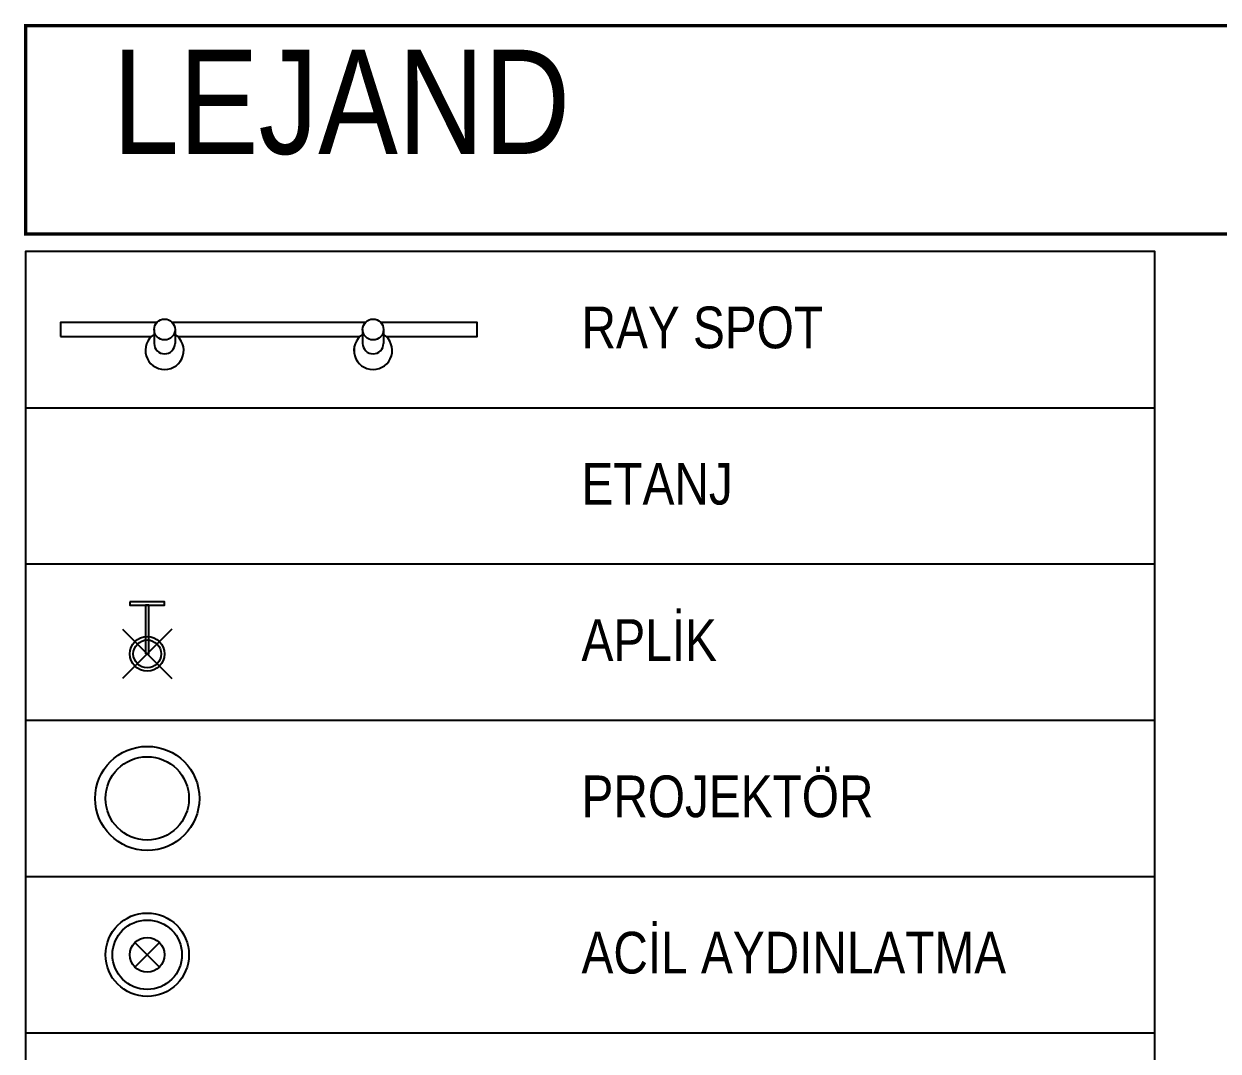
# Model space of a CAD drawing. Header units: millimetres. Extents: x 863 to 22635, y -482 to 12118.
# Drawn here: x 1639.61 to 1673.98, y 2176.77 to 2206.35 of the extents above; entities that cross this region are included whole.
import ezdxf
from ezdxf.enums import TextEntityAlignment as Align

# ---------------------------------------------------------------- set-up
doc = ezdxf.new("R2010")
doc.units = ezdxf.units.MM
doc.set_wipeout_variables(frame=1)
doc.linetypes.add('DOTX2', pattern=[12.7, 0, -12.7])
for name, color, linetype in [('DIM_0G', 20, 'Continuous'), ('LIGHT CEILING_0G', 12, 'Continuous'), ('LIGHT_0G', 12, 'Continuous'), ('NOTE_0G', 242, 'Continuous'), ('WIPEOUT_0G', 185, 'DOTX2')]:
    doc.layers.add(name, color=color, linetype=linetype)
doc.layers.add('TXT_0G', color=7, linetype='Continuous', lineweight=13)
doc.styles.add('0G', font='ARIALN.TTF')
doc.styles.add('attdef', font='GOTHIC.TTF')

# ---------------------------------------------------------------- blocks, each defined once
blk = doc.blocks.new('SPOT_yuv')
at = {"color": 0}
for p, q in [((3.537208323792582, -3.533858694698209), (-3.537208323792582, 3.533858694698209)), ((-3.533858694698209, -3.537208323790763), (3.533858694698209, 3.537208323792582))]:
    blk.add_line(p, q, dxfattribs=at)
for radius in [12, 10, 5]:
    blk.add_circle((0, 1.819e-12), radius, dxfattribs=at)
blk = doc.blocks.new('spray120')
for points in [[(0, -2), (30, -2), (30, 2), (0, 2)], [(30, -2), (90, -2), (90, 2), (30, 2)], [(90, -2), (120, -2), (120, 2), (90, 2)]]:
    blk.add_lwpolyline(points, close=True)
blk = doc.blocks.new('spot_ust')
blk.add_wipeout([(-3.000000000067054, -1.822790807182173e-10), (-2.9590839102752193, 0.49378377065992396), (-2.798752581980871, 0.9608129747944361), (-2.63842125368652, 1.427842178928941), (-2.335132984315398, 1.8175069553830312), (-2.0318447149442775, 2.2071717318371142), (-1.6408444744343345, 2.511499434605309), (-1.205086274025963, 2.747319979782894), (-0.7364564614894507, 2.9082007976357147), (-0.24773803648405135, 2.9897534788377307), (0.2477380363499433, 2.9897534788377307), (0.7364564613553428, 2.9082007976357147), (1.205086273891853, 2.747319979782894), (1.640844474300225, 2.511499434605309), (2.031844714810168, 2.2071717318371142), (2.367421528122126, 1.842638137886727), (2.638421253552412, 1.427842178928941), (2.8374517250348488, 0.9740984074317751), (2.959083910141112, 0.49378377065992396), (2.9999999999329447, -1.822790807182173e-10), (2.9999999999329447, -1.3902277715358338), (3.815365801598055, -2.038562912522753), (4.680668411312529, -3.1118616339135645), (5.251867410445764, -4.366632710686936), (5.493072265159251, -5.72403426136399), (5.389127187341936, -7.098775754341986), (4.9465634285163365, -8.404477125671576), (4.1931888972851175, -9.55909635615839), (3.176340886163249, -10.490084473158445), (1.9599116953949, -11.138944069345847), (0.6203340447496719, -11.464904909953468), (-0.7582214753604162, -11.447485676565822), (-2.0891351516343013, -11.087780883680116), (-3.288780783033584, -10.408392106335043), (-4.281780222549439, -9.452007840028338), (-5.0057396634006075, -8.278721225547342), (-5.415170071381839, -6.962254175926219), (-5.48434542817995, -5.585325157519803), (-5.208919191718166, -4.2344516845452524), (-4.606197405380212, -2.9945141054746767), (-3.7140512956573755, -1.9434222585725003), (-3.000000000067054, -1.3902277715358338)]).dxf.layer = 'WIPEOUT_0G'
for p, q in [((-3, 0), (-3, -4.000000000465661)), ((3, 0), (3, -4.000000000465661))]:
    blk.add_line(p, q)
blk.add_circle((0, 0), 3)
for centre, radius, start, end in [((0, -6), 5.5, 123.0557311518089, 56.94426884819115), ((0, -4.000000000465661), 3, 180, 0)]:
    blk.add_arc(centre, radius, start, end)
blk = doc.blocks.new('spot120ust')
blk.add_blockref('spray120', (0, 0))
for p in [(30, 0), (90, 0)]:
    blk.add_blockref('spot_ust', p)
blk = doc.blocks.new('projekt')
blk.add_wipeout([(9.168846237805894e-13, 15.000000000000462), (1.8799985034654079, 14.88172051971764), (3.73034830747367, 14.52874741692996), (5.521868290271021, 13.946647288324257), (7.226305111526588, 13.144600200658445), (8.81677878438796, 12.135254915624706), (10.2682065889312, 10.934529411321677), (11.557698641637716, 9.561359846230857), (12.664918882531111, 8.037401924685454), (13.572405786991194, 6.3866893734765995), (14.265847744428207, 4.635254915624721), (14.734308760931238, 2.8107197187863804), (14.970400926424988, 0.9418577929402119), (14.970400926424992, -0.9418577929391958), (14.734308760931253, -2.810719718785368), (14.265847744428234, -4.635254915623712), (13.572405786991224, -6.386689373475598), (12.66491888253116, -8.037401924684456), (11.557698641637772, -9.561359846229863), (10.26820658893127, -10.934529411320685), (8.816778784388038, -12.13525491562373), (7.226305111526669, -13.144600200657479), (5.521868290271108, -13.946647288323295), (3.7303483074737596, -14.528747416929004), (1.879998503465501, -14.881720519716705), (9.348875840142767e-13, -14.999999999999538), (-1.879998503463631, -14.881720519716717), (-3.7303483074718926, -14.528747416929011), (-5.521868290269241, -13.946647288323312), (-7.226305111524805, -13.144600200657496), (-8.816778784386175, -12.135254915623758), (-10.26820658892941, -10.93452941132071), (-11.55769864163592, -9.561359846229884), (-12.664918882529312, -8.037401924684488), (-13.572405786989385, -6.386689373475626), (-14.265847744426393, -4.635254915623744), (-14.734308760929421, -2.8107197187854), (-14.97040092642316, -0.9418577929392349), (-14.97040092642316, 0.9418577929401692), (-14.734308760929421, 2.8107197187863378), (-14.265847744426393, 4.635254915624678), (-13.572405786989385, 6.386689373476557), (-12.664918882529308, 8.037401924685412), (-11.55769864163592, 9.561359846230808), (-10.26820658892941, 10.934529411321641), (-8.816778784386178, 12.135254915624678), (-7.226305111524811, 13.144600200658424), (-5.521868290269253, 13.946647288324229), (-3.730348307471902, 14.528747416929924), (-1.879998503463646, 14.881720519717625)]).dxf.layer = 'WIPEOUT_0G'
blk.add_circle((9.095e-13, 4.547e-13), 15)
at = {"linetype": 'ByBlock'}
blk.add_circle((9.095e-13, 4.547e-13), 12, dxfattribs=at)
blk = doc.blocks.new('220811_APLIK')
at = {"color": 0}
for p, q in [((7.071067811863031, 7.071067811863031), (-7.071067811863031, -7.071067811863031)), ((-7.071067811863031, 7.071067811863031), (7.071067811863031, -7.071067811863031))]:
    blk.add_line(p, q, dxfattribs=at)
at = {"color": 0, "lineweight": -3, "ltscale": 5}
for points in [[(-5, 15), (-5, 14), (5, 14), (5, 15)], [(-0.5, 0), (0.5, 0), (0.5, 14), (-0.5, 14)]]:
    blk.add_lwpolyline(points, close=True, dxfattribs=at)
at = {"color": 0}
for radius in [5, 4]:
    blk.add_circle((0, 0), radius, dxfattribs=at)
blk = doc.blocks.new('221014_0G_LAYER-SYMBOL')
at = {"layer": 'NOTE_0G'}
for p, q in [((776.1573543351842, 1241.404490185319), (808.6573543351842, 1241.404490185319)), ((776.1573543351842, 1236.904490185319), (808.6573543351842, 1236.904490185319)), ((776.1573543351842, 1232.404490185319), (808.6573543351842, 1232.404490185319)), ((776.1573543351842, 1227.904490185319), (808.6573543351842, 1227.904490185319)), ((776.1573543351842, 1223.404490185319), (808.6573543351842, 1223.404490185319))]:
    blk.add_line(p, q, dxfattribs=at)
at = {"layer": 'NOTE_0G', "linetype": 'Continuous', "const_width": 0.1}
blk.add_lwpolyline([(844.1573543351842, 1252.404490185319), (776.1573543351842, 1252.404490185319), (776.1573543351842, 1246.404490185319), (844.1573543351842, 1246.404490185319)], close=True, dxfattribs=at)
at = {"layer": 'LIGHT CEILING_0G', "xscale": 0.1, "yscale": 0.1, "zscale": 0.1}
for name, p in [('spot120ust', (777.1573543351842, 1243.654490185319)), ('220811_APLIK', (779.6573543351842, 1234.31631322403)), ('SPOT_yuv', (779.6573543351842, 1225.654490185319))]:
    blk.add_blockref(name, p, dxfattribs=at)
at = {"layer": 'LIGHT_0G', "linetype": 'ByBlock', "xscale": 0.1000000000000001, "yscale": 0.1000000000000001, "zscale": 0.1000000000000001, "rotation": 349.9999999998632}
blk.add_blockref('projekt', (779.6573543351842, 1230.154490185319), dxfattribs=at)
at = {"color": 0, "style": 'attdef', "flags": 4}
for tag, p in [('W1', (781.6573543351842, 1512.904472177674)), ('F1', (781.6573543351842, 1435.404472177674)), ('C1', (781.6573543351842, 1368.082069595926)), ('M1', (781.6573543351842, 1309.904472177674))]:
    blk.add_attdef(tag, text='', height=1.1, dxfattribs=at).set_placement(p, align=Align.MIDDLE_CENTER)
at = {"layer": 'TXT_0G', "attachment_point": 1, "style": '0G'}
for s, insert, char_height, width in [('LEJAND', (778.6573543351842, 1251.710214180348), 3, 70.5000000000001), ('RAY SPOT', (792.1573543351842, 1244.314857282501), 1.199999999999999, 16.50000000000018), ('ETANJ', (792.1573543351842, 1239.814857282501), 1.199999999999999, 16.50000000000018), ('APLİK', (792.1573543351842, 1235.314857282501), 1.199999999999999, 16.50000000000018), ('PROJEKTÖR', (792.1573543351842, 1230.814857282501), 1.199999999999999, 16.50000000000018), ('ACİL AYDINLATMA', (792.1573543351842, 1226.314857282501), 1.199999999999999, 16.50000000000018)]:
    blk.add_mtext(s, dxfattribs=dict(at, insert=insert, char_height=char_height, width=width))
at = {"layer": 'NOTE_0G'}
blk.add_lwpolyline([(776.1573543351842, 1191.904490185319), (808.6573543351842, 1191.904490185319), (808.6573543351842, 1245.904490185319), (776.1573543351842, 1245.904490185319)], close=True, dxfattribs=at)

msp = doc.modelspace()

# ---------------------------------------------------------------- block references
at = {"layer": 'DIM_0G'}
msp.add_blockref('221014_0G_LAYER-SYMBOL', (863.5033547789135, 953.8938665301948), dxfattribs=at)

doc.saveas('drawing.dxf')
